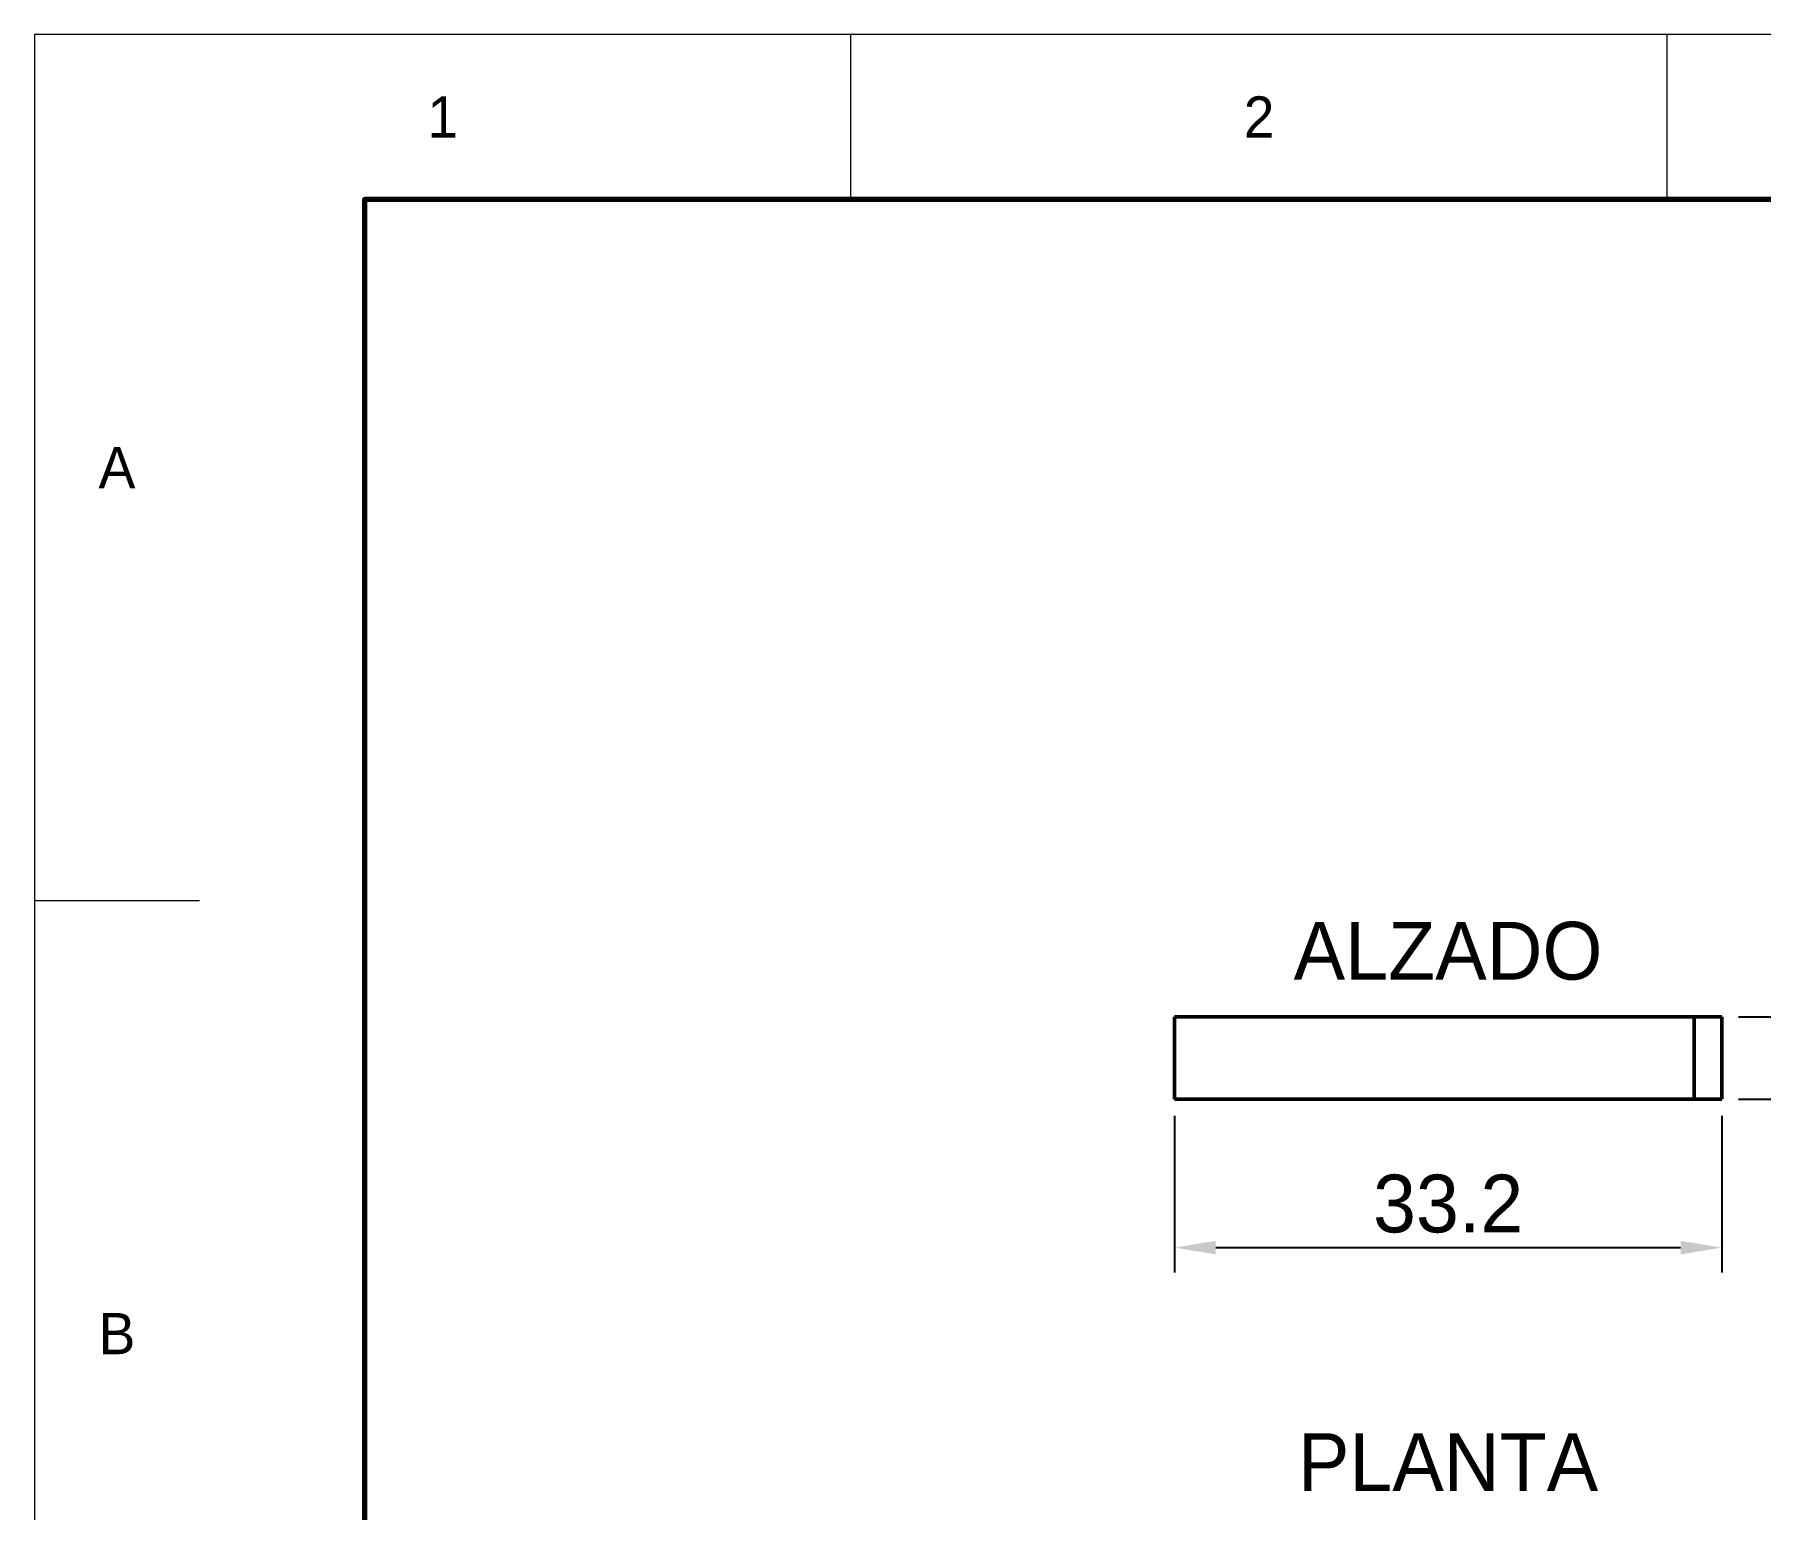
# Model space of a CAD drawing. Header units: millimetres. Extents: x 0 to 297, y 0 to 210.
# Drawn here: x 0 to 104.7, y 120.6 to 210 of the extents above; entities that cross this region are included whole.
import ezdxf
from ezdxf.enums import TextEntityAlignment as Align

# ---------------------------------------------------------------- set-up
doc = ezdxf.new("R2010")
doc.units = ezdxf.units.MM
doc.linetypes.add('DASHED', pattern=[1.524, 1.27, -0.254])
for name, color, linetype, lineweight in [('COTAS', 7, 'CONTINUOUS', 25), ('FINA', 7, 'CONTINUOUS', 18), ('NORMA', 7, 'CONTINUOUS', 70), ('OCULTA', 8, 'DASHED', 25), ('TEXTO', 7, 'CONTINUOUS', 25), ('VISIBLE', 7, 'CONTINUOUS', 50)]:
    doc.layers.add(name, color=color, linetype=linetype, lineweight=lineweight)
doc.dimstyles.new('F3D_1000', dxfattribs={"dimtxt": 3.5, "dimasz": 2.5, "dimexe": 1.5, "dimexo": 1, "dimgap": 0.9, "dimtad": 1, "dimdec": 1, "dimdsep": 46, "dimcen": 2.5, "dimazin": 3, "dimtfac": 1, "dimtmove": 0, "dimatfit": 3})

msp = doc.modelspace()

# ---------------------------------------------------------------- linework, layer by layer
at = {"layer": 'FINA'}
for p, q in [((49.5, 200), (49.5, 210)), ((99, 200), (99, 210)), ((0, 157.5), (10, 157.5))]:
    msp.add_line(p, q, dxfattribs=at)
msp.add_lwpolyline([(0, 0), (297, 0), (297, 210), (0, 210)], close=True, dxfattribs=at)
at = {"layer": 'NORMA'}
msp.add_lwpolyline([(20, 10), (287, 10), (287, 200), (20, 200)], close=True, dxfattribs=at)
at = {"layer": 'OCULTA'}
for p, q in [((69.12, 150.46), (69.32, 150.46)), ((69.12, 150.46), (100.64, 150.46)), ((69.32, 150.46), (69.5, 150.46)), ((69.5, 150.46), (69.66, 150.46)), ((69.66, 150.46), (69.8, 150.46)), ((69.8, 150.46), (69.93, 150.46)), ((69.93, 150.46), (70.04, 150.46)), ((70.04, 150.46), (70.13, 150.46)), ((70.13, 150.46), (70.2, 150.46)), ((70.2, 150.46), (70.25, 150.46)), ((70.25, 150.46), (70.29, 150.46)), ((70.29, 150.46), (70.31, 150.46)), ((70.31, 150.46), (70.31, 150.46)), ((74.65, 150.46), (74.64, 150.46)), ((74.65, 150.46), (74.64, 150.46)), ((74.66, 150.46), (74.65, 150.46)), ((74.66, 150.46), (74.65, 150.46)), ((74.69, 150.46), (74.66, 150.46)), ((74.69, 150.46), (74.66, 150.46)), ((74.69, 150.46), (74.72, 150.46)), ((74.72, 150.46), (74.69, 150.46)), ((74.76, 150.46), (74.72, 150.46)), ((74.76, 150.46), (74.72, 150.46)), ((74.81, 150.46), (74.76, 150.46)), ((74.81, 150.46), (74.76, 150.46)), ((74.81, 150.46), (74.87, 150.46)), ((74.81, 150.46), (74.87, 150.46)), ((74.87, 150.46), (74.94, 150.46)), ((74.94, 150.46), (74.87, 150.46)), ((74.94, 150.46), (75.01, 150.46)), ((75.01, 150.46), (74.94, 150.46)), ((75.1, 150.46), (75.01, 150.46)), ((75.01, 150.46), (75.1, 150.46)), ((75.19, 150.46), (75.1, 150.46)), ((75.19, 150.46), (75.1, 150.46)), ((75.19, 150.46), (75.29, 150.46)), ((75.19, 150.46), (75.29, 150.46)), ((75.29, 150.46), (75.39, 150.46)), ((75.29, 150.46), (75.39, 150.46)), ((75.39, 150.46), (75.5, 150.46)), ((75.5, 150.46), (75.39, 150.46)), ((75.5, 150.46), (75.62, 150.46)), ((75.5, 150.46), (75.62, 150.46)), ((75.74, 150.46), (75.62, 150.46)), ((75.62, 150.46), (75.74, 150.46)), ((75.74, 150.46), (75.87, 150.46)), ((75.74, 150.46), (75.87, 150.46)), ((75.87, 150.46), (76, 150.46)), ((76, 150.46), (75.87, 150.46)), ((76, 150.46), (76.14, 150.46)), ((76, 150.46), (76.14, 150.46)), ((76.14, 150.46), (76.27, 150.46)), ((76.14, 150.46), (76.27, 150.46)), ((76.27, 150.46), (76.41, 150.46)), ((76.27, 150.46), (76.41, 150.46)), ((76.56, 150.46), (76.41, 150.46)), ((76.41, 150.46), (76.56, 150.46)), ((76.56, 150.46), (76.7, 150.46)), ((76.56, 150.46), (76.7, 150.46)), ((76.7, 150.46), (76.84, 150.46)), ((76.7, 150.46), (76.84, 150.46)), ((76.84, 150.46), (76.99, 150.46)), ((76.84, 150.46), (76.99, 150.46)), ((76.99, 150.46), (77.13, 150.46)), ((76.99, 150.46), (77.13, 150.46)), ((77.13, 150.46), (77.27, 150.46)), ((77.13, 150.46), (77.27, 150.46)), ((77.27, 150.46), (77.41, 150.46)), ((77.27, 150.46), (77.41, 150.46)), ((77.41, 150.46), (77.55, 150.46)), ((77.41, 150.46), (77.55, 150.46)), ((77.55, 150.46), (77.69, 150.46)), ((77.55, 150.46), (77.69, 150.46)), ((77.69, 150.46), (77.82, 150.46)), ((77.69, 150.46), (77.82, 150.46)), ((77.82, 150.46), (77.94, 150.46)), ((77.82, 150.46), (77.94, 150.46)), ((77.94, 150.46), (78.07, 150.46)), ((77.94, 150.46), (78.07, 150.46)), ((78.07, 150.46), (78.18, 150.46)), ((78.07, 150.46), (78.18, 150.46)), ((78.18, 150.46), (78.29, 150.46)), ((78.18, 150.46), (78.29, 150.46)), ((78.29, 150.46), (78.4, 150.46)), ((78.29, 150.46), (78.4, 150.46)), ((78.4, 150.46), (78.5, 150.46)), ((78.4, 150.46), (78.5, 150.46)), ((78.5, 150.46), (78.59, 150.46)), ((78.5, 150.46), (78.59, 150.46)), ((78.59, 150.46), (78.67, 150.46)), ((78.59, 150.46), (78.67, 150.46)), ((78.67, 150.46), (78.75, 150.46)), ((78.67, 150.46), (78.75, 150.46)), ((78.75, 150.46), (78.82, 150.46)), ((78.75, 150.46), (78.82, 150.46)), ((78.82, 150.46), (78.88, 150.46)), ((78.82, 150.46), (78.88, 150.46)), ((78.88, 150.46), (78.93, 150.46)), ((78.88, 150.46), (78.93, 150.46)), ((78.93, 150.46), (78.97, 150.46)), ((78.93, 150.46), (78.97, 150.46)), ((78.97, 150.46), (79, 150.46)), ((78.97, 150.46), (79, 150.46)), ((79, 150.46), (79.02, 150.46)), ((79, 150.46), (79.02, 150.46)), ((79.02, 150.46), (79.04, 150.46)), ((79.02, 150.46), (79.04, 150.46)), ((79.04, 150.46), (79.04, 150.46)), ((79.04, 150.46), (79.04, 150.46)), ((92.55, 150.46), (92.54, 150.46)), ((92.55, 150.46), (92.54, 150.46)), ((92.56, 150.46), (92.55, 150.46)), ((92.56, 150.46), (92.55, 150.46)), ((92.56, 150.46), (92.59, 150.46)), ((92.59, 150.46), (92.56, 150.46)), ((92.62, 150.46), (92.59, 150.46)), ((92.62, 150.46), (92.59, 150.46)), ((92.66, 150.46), (92.62, 150.46)), ((92.66, 150.46), (92.62, 150.46)), ((92.71, 150.46), (92.66, 150.46)), ((92.71, 150.46), (92.66, 150.46)), ((92.71, 150.46), (92.77, 150.46)), ((92.71, 150.46), (92.77, 150.46)), ((92.84, 150.46), (92.77, 150.46)), ((92.84, 150.46), (92.77, 150.46)), ((92.92, 150.46), (92.84, 150.46)), ((92.92, 150.46), (92.84, 150.46)), ((92.92, 150.46), (93, 150.46)), ((92.92, 150.46), (93, 150.46)), ((93, 150.46), (93.09, 150.46)), ((93.09, 150.46), (93, 150.46)), ((93.19, 150.46), (93.09, 150.46)), ((93.19, 150.46), (93.09, 150.46)), ((93.19, 150.46), (93.29, 150.46)), ((93.19, 150.46), (93.29, 150.46)), ((93.29, 150.46), (93.41, 150.46)), ((93.29, 150.46), (93.41, 150.46)), ((93.41, 150.46), (93.52, 150.46)), ((93.41, 150.46), (93.52, 150.46)), ((93.52, 150.46), (93.64, 150.46)), ((93.52, 150.46), (93.64, 150.46)), ((93.64, 150.46), (93.77, 150.46)), ((93.64, 150.46), (93.77, 150.46)), ((93.77, 150.46), (93.9, 150.46)), ((93.77, 150.46), (93.9, 150.46)), ((93.9, 150.46), (94.04, 150.46)), ((93.9, 150.46), (94.04, 150.46)), ((94.04, 150.46), (94.18, 150.46)), ((94.18, 150.46), (94.04, 150.46)), ((94.18, 150.46), (94.32, 150.46)), ((94.18, 150.46), (94.32, 150.46)), ((94.32, 150.46), (94.46, 150.46)), ((94.32, 150.46), (94.46, 150.46)), ((94.46, 150.46), (94.6, 150.46)), ((94.46, 150.46), (94.6, 150.46)), ((94.6, 150.46), (94.74, 150.46)), ((94.6, 150.46), (94.74, 150.46)), ((94.74, 150.46), (94.89, 150.46)), ((94.74, 150.46), (94.89, 150.46)), ((94.89, 150.46), (95.03, 150.46)), ((94.89, 150.46), (95.03, 150.46)), ((95.03, 150.46), (95.17, 150.46)), ((95.03, 150.46), (95.17, 150.46)), ((95.17, 150.46), (95.31, 150.46)), ((95.17, 150.46), (95.31, 150.46)), ((95.31, 150.46), (95.45, 150.46)), ((95.31, 150.46), (95.45, 150.46)), ((95.45, 150.46), (95.59, 150.46)), ((95.45, 150.46), (95.59, 150.46)), ((95.59, 150.46), (95.72, 150.46)), ((95.59, 150.46), (95.72, 150.46)), ((95.72, 150.46), (95.84, 150.46)), ((95.72, 150.46), (95.84, 150.46)), ((95.84, 150.46), (95.97, 150.46)), ((95.84, 150.46), (95.97, 150.46)), ((95.97, 150.46), (96.08, 150.46)), ((95.97, 150.46), (96.08, 150.46)), ((96.08, 150.46), (96.2, 150.46)), ((96.08, 150.46), (96.2, 150.46)), ((96.2, 150.46), (96.3, 150.46)), ((96.2, 150.46), (96.3, 150.46)), ((96.3, 150.46), (96.4, 150.46)), ((96.3, 150.46), (96.4, 150.46)), ((96.4, 150.46), (96.49, 150.46)), ((96.4, 150.46), (96.49, 150.46)), ((96.49, 150.46), (96.57, 150.46)), ((96.49, 150.46), (96.57, 150.46)), ((96.57, 150.46), (96.65, 150.46)), ((96.57, 150.46), (96.65, 150.46)), ((96.65, 150.46), (96.72, 150.46)), ((96.65, 150.46), (96.72, 150.46)), ((96.72, 150.46), (96.78, 150.46)), ((96.72, 150.46), (96.78, 150.46)), ((96.78, 150.46), (96.83, 150.46)), ((96.78, 150.46), (96.83, 150.46)), ((96.83, 150.46), (96.87, 150.46)), ((96.83, 150.46), (96.87, 150.46)), ((96.87, 150.46), (96.9, 150.46)), ((96.87, 150.46), (96.9, 150.46)), ((96.9, 150.46), (96.93, 150.46)), ((96.9, 150.46), (96.93, 150.46)), ((96.93, 150.46), (96.94, 150.46)), ((96.93, 150.46), (96.94, 150.46)), ((96.94, 150.46), (96.94, 150.46)), ((96.94, 150.46), (96.94, 150.46)), ((100.64, 145.46), (100.64, 150.46)), ((100.92, 150.46), (100.64, 150.46)), ((101.17, 150.46), (100.92, 150.46)), ((101.39, 150.46), (101.17, 150.46)), ((101.6, 150.46), (101.39, 150.46)), ((101.77, 150.46), (101.6, 150.46)), ((101.93, 150.46), (101.77, 150.46)), ((102.05, 150.46), (101.93, 150.46)), ((102.15, 150.46), (102.05, 150.46)), ((102.23, 150.46), (102.15, 150.46)), ((102.28, 150.46), (102.23, 150.46)), ((102.31, 150.46), (102.28, 150.46)), ((102.31, 150.46), (102.31, 150.46)), ((69.12, 145.46), (69.32, 145.46)), ((69.12, 145.46), (100.64, 145.46)), ((69.32, 145.46), (69.5, 145.46)), ((69.5, 145.46), (69.66, 145.46)), ((69.66, 145.46), (69.8, 145.46)), ((69.8, 145.46), (69.93, 145.46)), ((69.93, 145.46), (70.04, 145.46)), ((70.04, 145.46), (70.13, 145.46)), ((70.13, 145.46), (70.2, 145.46)), ((70.2, 145.46), (70.25, 145.46)), ((70.25, 145.46), (70.29, 145.46)), ((70.29, 145.46), (70.31, 145.46)), ((70.31, 145.46), (70.31, 145.46)), ((74.65, 145.46), (74.64, 145.46)), ((74.65, 145.46), (74.64, 145.46)), ((74.66, 145.46), (74.65, 145.46)), ((74.66, 145.46), (74.65, 145.46)), ((74.69, 145.46), (74.66, 145.46)), ((74.69, 145.46), (74.66, 145.46)), ((74.69, 145.46), (74.72, 145.46)), ((74.72, 145.46), (74.69, 145.46)), ((74.76, 145.46), (74.72, 145.46)), ((74.76, 145.46), (74.72, 145.46)), ((74.81, 145.46), (74.76, 145.46)), ((74.81, 145.46), (74.76, 145.46)), ((74.81, 145.46), (74.87, 145.46)), ((74.81, 145.46), (74.87, 145.46)), ((74.87, 145.46), (74.94, 145.46)), ((74.94, 145.46), (74.87, 145.46)), ((74.94, 145.46), (75.01, 145.46)), ((75.01, 145.46), (74.94, 145.46)), ((75.1, 145.46), (75.01, 145.46)), ((75.01, 145.46), (75.1, 145.46)), ((75.19, 145.46), (75.1, 145.46)), ((75.19, 145.46), (75.1, 145.46)), ((75.19, 145.46), (75.29, 145.46)), ((75.19, 145.46), (75.29, 145.46)), ((75.29, 145.46), (75.39, 145.46)), ((75.29, 145.46), (75.39, 145.46)), ((75.39, 145.46), (75.5, 145.46)), ((75.5, 145.46), (75.39, 145.46)), ((75.5, 145.46), (75.62, 145.46)), ((75.5, 145.46), (75.62, 145.46)), ((75.74, 145.46), (75.62, 145.46)), ((75.62, 145.46), (75.74, 145.46)), ((75.74, 145.46), (75.87, 145.46)), ((75.74, 145.46), (75.87, 145.46)), ((75.87, 145.46), (76, 145.46)), ((76, 145.46), (75.87, 145.46)), ((76, 145.46), (76.14, 145.46)), ((76, 145.46), (76.14, 145.46)), ((76.14, 145.46), (76.27, 145.46)), ((76.14, 145.46), (76.27, 145.46)), ((76.27, 145.46), (76.41, 145.46)), ((76.27, 145.46), (76.41, 145.46)), ((76.56, 145.46), (76.41, 145.46)), ((76.41, 145.46), (76.56, 145.46)), ((76.56, 145.46), (76.7, 145.46)), ((76.56, 145.46), (76.7, 145.46)), ((76.7, 145.46), (76.84, 145.46)), ((76.7, 145.46), (76.84, 145.46)), ((76.84, 145.46), (76.99, 145.46)), ((76.84, 145.46), (76.99, 145.46)), ((76.99, 145.46), (77.13, 145.46)), ((76.99, 145.46), (77.13, 145.46)), ((77.13, 145.46), (77.27, 145.46)), ((77.13, 145.46), (77.27, 145.46)), ((77.27, 145.46), (77.41, 145.46)), ((77.27, 145.46), (77.41, 145.46)), ((77.41, 145.46), (77.55, 145.46)), ((77.41, 145.46), (77.55, 145.46)), ((77.55, 145.46), (77.69, 145.46)), ((77.55, 145.46), (77.69, 145.46)), ((77.69, 145.46), (77.82, 145.46)), ((77.69, 145.46), (77.82, 145.46)), ((77.82, 145.46), (77.94, 145.46)), ((77.82, 145.46), (77.94, 145.46)), ((77.94, 145.46), (78.07, 145.46)), ((77.94, 145.46), (78.07, 145.46)), ((78.07, 145.46), (78.18, 145.46)), ((78.07, 145.46), (78.18, 145.46)), ((78.18, 145.46), (78.29, 145.46)), ((78.18, 145.46), (78.29, 145.46)), ((78.29, 145.46), (78.4, 145.46)), ((78.29, 145.46), (78.4, 145.46)), ((78.4, 145.46), (78.5, 145.46)), ((78.4, 145.46), (78.5, 145.46)), ((78.5, 145.46), (78.59, 145.46)), ((78.5, 145.46), (78.59, 145.46)), ((78.59, 145.46), (78.67, 145.46)), ((78.59, 145.46), (78.67, 145.46)), ((78.67, 145.46), (78.75, 145.46)), ((78.67, 145.46), (78.75, 145.46)), ((78.75, 145.46), (78.82, 145.46)), ((78.75, 145.46), (78.82, 145.46)), ((78.82, 145.46), (78.88, 145.46)), ((78.82, 145.46), (78.88, 145.46)), ((78.88, 145.46), (78.93, 145.46)), ((78.88, 145.46), (78.93, 145.46)), ((78.93, 145.46), (78.97, 145.46)), ((78.93, 145.46), (78.97, 145.46)), ((78.97, 145.46), (79, 145.46)), ((78.97, 145.46), (79, 145.46)), ((79, 145.46), (79.02, 145.46)), ((79, 145.46), (79.02, 145.46)), ((79.02, 145.46), (79.04, 145.46)), ((79.02, 145.46), (79.04, 145.46)), ((79.04, 145.46), (79.04, 145.46)), ((79.04, 145.46), (79.04, 145.46)), ((92.55, 145.46), (92.54, 145.46)), ((92.55, 145.46), (92.54, 145.46)), ((92.56, 145.46), (92.55, 145.46)), ((92.56, 145.46), (92.55, 145.46)), ((92.56, 145.46), (92.59, 145.46)), ((92.59, 145.46), (92.56, 145.46)), ((92.62, 145.46), (92.59, 145.46)), ((92.62, 145.46), (92.59, 145.46)), ((92.66, 145.46), (92.62, 145.46)), ((92.66, 145.46), (92.62, 145.46)), ((92.71, 145.46), (92.66, 145.46)), ((92.71, 145.46), (92.66, 145.46)), ((92.71, 145.46), (92.77, 145.46)), ((92.71, 145.46), (92.77, 145.46)), ((92.84, 145.46), (92.77, 145.46)), ((92.84, 145.46), (92.77, 145.46)), ((92.92, 145.46), (92.84, 145.46)), ((92.92, 145.46), (92.84, 145.46)), ((92.92, 145.46), (93, 145.46)), ((92.92, 145.46), (93, 145.46)), ((93, 145.46), (93.09, 145.46)), ((93.09, 145.46), (93, 145.46)), ((93.19, 145.46), (93.09, 145.46)), ((93.19, 145.46), (93.09, 145.46)), ((93.19, 145.46), (93.29, 145.46)), ((93.19, 145.46), (93.29, 145.46)), ((93.29, 145.46), (93.41, 145.46)), ((93.29, 145.46), (93.41, 145.46)), ((93.41, 145.46), (93.52, 145.46)), ((93.41, 145.46), (93.52, 145.46)), ((93.52, 145.46), (93.64, 145.46)), ((93.52, 145.46), (93.64, 145.46)), ((93.64, 145.46), (93.77, 145.46)), ((93.64, 145.46), (93.77, 145.46)), ((93.77, 145.46), (93.9, 145.46)), ((93.77, 145.46), (93.9, 145.46)), ((93.9, 145.46), (94.04, 145.46)), ((93.9, 145.46), (94.04, 145.46)), ((94.04, 145.46), (94.18, 145.46)), ((94.18, 145.46), (94.04, 145.46)), ((94.18, 145.46), (94.32, 145.46)), ((94.18, 145.46), (94.32, 145.46)), ((94.32, 145.46), (94.46, 145.46)), ((94.32, 145.46), (94.46, 145.46)), ((94.46, 145.46), (94.6, 145.46)), ((94.46, 145.46), (94.6, 145.46)), ((94.6, 145.46), (94.74, 145.46)), ((94.6, 145.46), (94.74, 145.46)), ((94.74, 145.46), (94.89, 145.46)), ((94.74, 145.46), (94.89, 145.46)), ((94.89, 145.46), (95.03, 145.46)), ((94.89, 145.46), (95.03, 145.46)), ((95.03, 145.46), (95.17, 145.46)), ((95.03, 145.46), (95.17, 145.46)), ((95.17, 145.46), (95.31, 145.46)), ((95.17, 145.46), (95.31, 145.46)), ((95.31, 145.46), (95.45, 145.46)), ((95.31, 145.46), (95.45, 145.46)), ((95.45, 145.46), (95.59, 145.46)), ((95.45, 145.46), (95.59, 145.46)), ((95.59, 145.46), (95.72, 145.46)), ((95.59, 145.46), (95.72, 145.46)), ((95.72, 145.46), (95.84, 145.46)), ((95.72, 145.46), (95.84, 145.46)), ((95.84, 145.46), (95.97, 145.46)), ((95.84, 145.46), (95.97, 145.46)), ((95.97, 145.46), (96.08, 145.46)), ((95.97, 145.46), (96.08, 145.46)), ((96.08, 145.46), (96.2, 145.46)), ((96.08, 145.46), (96.2, 145.46)), ((96.2, 145.46), (96.3, 145.46)), ((96.2, 145.46), (96.3, 145.46)), ((96.3, 145.46), (96.4, 145.46)), ((96.3, 145.46), (96.4, 145.46)), ((96.4, 145.46), (96.49, 145.46)), ((96.4, 145.46), (96.49, 145.46)), ((96.49, 145.46), (96.57, 145.46)), ((96.49, 145.46), (96.57, 145.46)), ((96.57, 145.46), (96.65, 145.46)), ((96.57, 145.46), (96.65, 145.46)), ((96.65, 145.46), (96.72, 145.46)), ((96.65, 145.46), (96.72, 145.46)), ((96.72, 145.46), (96.78, 145.46)), ((96.72, 145.46), (96.78, 145.46)), ((96.78, 145.46), (96.83, 145.46)), ((96.78, 145.46), (96.83, 145.46)), ((96.83, 145.46), (96.87, 145.46)), ((96.83, 145.46), (96.87, 145.46)), ((96.87, 145.46), (96.9, 145.46)), ((96.87, 145.46), (96.9, 145.46)), ((96.9, 145.46), (96.93, 145.46)), ((96.9, 145.46), (96.93, 145.46)), ((96.93, 145.46), (96.94, 145.46)), ((96.93, 145.46), (96.94, 145.46)), ((96.94, 145.46), (96.94, 145.46)), ((96.94, 145.46), (96.94, 145.46)), ((100.92, 145.46), (100.64, 145.46)), ((101.17, 145.46), (100.92, 145.46)), ((101.39, 145.46), (101.17, 145.46)), ((101.6, 145.46), (101.39, 145.46)), ((101.77, 145.46), (101.6, 145.46)), ((101.93, 145.46), (101.77, 145.46)), ((102.05, 145.46), (101.93, 145.46)), ((102.15, 145.46), (102.05, 145.46)), ((102.23, 145.46), (102.15, 145.46)), ((102.28, 145.46), (102.23, 145.46)), ((102.31, 145.46), (102.28, 145.46)), ((102.31, 145.46), (102.31, 145.46))]:
    msp.add_line(p, q, dxfattribs=at)
at = {"layer": 'VISIBLE'}
for p, q in [((69.12, 145.46), (69.12, 150.46)), ((69.12, 145.46), (69.12, 150.46)), ((69.32, 150.46), (69.12, 150.46)), ((69.12, 150.46), (100.64, 150.46)), ((69.12, 145.46), (69.12, 150.46)), ((69.12, 150.46), (69.12, 150.46)), ((69.12, 150.46), (69.12, 150.46)), ((69.12, 150.46), (102.31, 150.46)), ((69.5, 150.46), (69.32, 150.46)), ((69.66, 150.46), (69.5, 150.46)), ((69.8, 150.46), (69.66, 150.46)), ((69.93, 150.46), (69.8, 150.46)), ((70.04, 150.46), (69.93, 150.46)), ((70.13, 150.46), (70.04, 150.46)), ((70.2, 150.46), (70.13, 150.46)), ((70.25, 150.46), (70.2, 150.46)), ((70.29, 150.46), (70.25, 150.46)), ((70.31, 150.46), (70.29, 150.46)), ((74.64, 150.46), (74.65, 150.46)), ((74.64, 150.46), (74.65, 150.46)), ((74.65, 150.46), (74.66, 150.46)), ((74.65, 150.46), (74.66, 150.46)), ((74.66, 150.46), (74.69, 150.46)), ((74.66, 150.46), (74.69, 150.46)), ((74.69, 150.46), (74.72, 150.46)), ((74.69, 150.46), (74.72, 150.46)), ((74.72, 150.46), (74.76, 150.46)), ((74.72, 150.46), (74.76, 150.46)), ((74.76, 150.46), (74.81, 150.46)), ((74.76, 150.46), (74.81, 150.46)), ((74.81, 150.46), (74.87, 150.46)), ((74.81, 150.46), (74.87, 150.46)), ((74.87, 150.46), (74.94, 150.46)), ((74.87, 150.46), (74.94, 150.46)), ((74.94, 150.46), (75.01, 150.46)), ((74.94, 150.46), (75.01, 150.46)), ((75.01, 150.46), (75.1, 150.46)), ((75.01, 150.46), (75.1, 150.46)), ((75.1, 150.46), (75.19, 150.46)), ((75.1, 150.46), (75.19, 150.46)), ((75.19, 150.46), (75.29, 150.46)), ((75.19, 150.46), (75.29, 150.46)), ((75.29, 150.46), (75.39, 150.46)), ((75.29, 150.46), (75.39, 150.46)), ((75.39, 150.46), (75.5, 150.46)), ((75.39, 150.46), (75.5, 150.46)), ((75.5, 150.46), (75.62, 150.46)), ((75.5, 150.46), (75.62, 150.46)), ((75.62, 150.46), (75.74, 150.46)), ((75.62, 150.46), (75.74, 150.46)), ((75.74, 150.46), (75.87, 150.46)), ((75.74, 150.46), (75.87, 150.46)), ((75.87, 150.46), (76, 150.46)), ((75.87, 150.46), (76, 150.46)), ((76, 150.46), (76.14, 150.46)), ((76, 150.46), (76.14, 150.46)), ((76.14, 150.46), (76.27, 150.46)), ((76.14, 150.46), (76.27, 150.46)), ((76.27, 150.46), (76.41, 150.46)), ((76.27, 150.46), (76.41, 150.46)), ((76.41, 150.46), (76.56, 150.46)), ((76.41, 150.46), (76.56, 150.46)), ((76.56, 150.46), (76.7, 150.46)), ((76.56, 150.46), (76.7, 150.46)), ((76.7, 150.46), (76.84, 150.46)), ((76.7, 150.46), (76.84, 150.46)), ((76.84, 150.46), (76.99, 150.46)), ((76.84, 150.46), (76.99, 150.46)), ((76.99, 150.46), (77.13, 150.46)), ((76.99, 150.46), (77.13, 150.46)), ((77.13, 150.46), (77.27, 150.46)), ((77.13, 150.46), (77.27, 150.46)), ((77.27, 150.46), (77.41, 150.46)), ((77.27, 150.46), (77.41, 150.46)), ((77.41, 150.46), (77.55, 150.46)), ((77.41, 150.46), (77.55, 150.46)), ((77.55, 150.46), (77.69, 150.46)), ((77.55, 150.46), (77.69, 150.46)), ((77.82, 150.46), (77.69, 150.46)), ((77.69, 150.46), (77.82, 150.46)), ((77.82, 150.46), (77.94, 150.46)), ((77.82, 150.46), (77.94, 150.46)), ((78.07, 150.46), (77.94, 150.46)), ((78.07, 150.46), (77.94, 150.46)), ((78.07, 150.46), (78.18, 150.46)), ((78.07, 150.46), (78.18, 150.46)), ((78.29, 150.46), (78.18, 150.46)), ((78.18, 150.46), (78.29, 150.46)), ((78.29, 150.46), (78.4, 150.46)), ((78.4, 150.46), (78.29, 150.46)), ((78.4, 150.46), (78.5, 150.46)), ((78.4, 150.46), (78.5, 150.46)), ((78.59, 150.46), (78.5, 150.46)), ((78.5, 150.46), (78.59, 150.46)), ((78.67, 150.46), (78.59, 150.46)), ((78.67, 150.46), (78.59, 150.46)), ((78.75, 150.46), (78.67, 150.46)), ((78.67, 150.46), (78.75, 150.46)), ((78.82, 150.46), (78.75, 150.46)), ((78.75, 150.46), (78.82, 150.46)), ((78.82, 150.46), (78.88, 150.46)), ((78.88, 150.46), (78.82, 150.46)), ((78.93, 150.46), (78.88, 150.46)), ((78.93, 150.46), (78.88, 150.46)), ((78.97, 150.46), (78.93, 150.46)), ((78.97, 150.46), (78.93, 150.46)), ((79, 150.46), (78.97, 150.46)), ((78.97, 150.46), (79, 150.46)), ((79.02, 150.46), (79, 150.46)), ((79.02, 150.46), (79, 150.46)), ((79.04, 150.46), (79.02, 150.46)), ((79.04, 150.46), (79.02, 150.46)), ((79.04, 150.46), (79.04, 150.46)), ((79.04, 150.46), (79.04, 150.46)), ((92.54, 150.46), (92.55, 150.46)), ((92.54, 150.46), (92.55, 150.46)), ((92.55, 150.46), (92.56, 150.46)), ((92.55, 150.46), (92.56, 150.46)), ((92.56, 150.46), (92.59, 150.46)), ((92.56, 150.46), (92.59, 150.46)), ((92.59, 150.46), (92.62, 150.46)), ((92.59, 150.46), (92.62, 150.46)), ((92.62, 150.46), (92.66, 150.46)), ((92.62, 150.46), (92.66, 150.46)), ((92.66, 150.46), (92.71, 150.46)), ((92.66, 150.46), (92.71, 150.46)), ((92.71, 150.46), (92.77, 150.46)), ((92.71, 150.46), (92.77, 150.46)), ((92.77, 150.46), (92.84, 150.46)), ((92.77, 150.46), (92.84, 150.46)), ((92.84, 150.46), (92.92, 150.46)), ((92.84, 150.46), (92.92, 150.46)), ((92.92, 150.46), (93, 150.46)), ((92.92, 150.46), (93, 150.46)), ((93, 150.46), (93.09, 150.46)), ((93, 150.46), (93.09, 150.46)), ((93.09, 150.46), (93.19, 150.46)), ((93.09, 150.46), (93.19, 150.46)), ((93.19, 150.46), (93.29, 150.46)), ((93.19, 150.46), (93.29, 150.46)), ((93.29, 150.46), (93.41, 150.46)), ((93.29, 150.46), (93.41, 150.46)), ((93.41, 150.46), (93.52, 150.46)), ((93.41, 150.46), (93.52, 150.46)), ((93.52, 150.46), (93.64, 150.46)), ((93.52, 150.46), (93.64, 150.46)), ((93.64, 150.46), (93.77, 150.46)), ((93.64, 150.46), (93.77, 150.46)), ((93.77, 150.46), (93.9, 150.46)), ((93.77, 150.46), (93.9, 150.46)), ((93.9, 150.46), (94.04, 150.46)), ((93.9, 150.46), (94.04, 150.46)), ((94.04, 150.46), (94.18, 150.46)), ((94.04, 150.46), (94.18, 150.46)), ((94.18, 150.46), (94.32, 150.46)), ((94.18, 150.46), (94.32, 150.46)), ((94.32, 150.46), (94.46, 150.46)), ((94.32, 150.46), (94.46, 150.46)), ((94.46, 150.46), (94.6, 150.46)), ((94.46, 150.46), (94.6, 150.46)), ((94.6, 150.46), (94.74, 150.46)), ((94.6, 150.46), (94.74, 150.46)), ((94.74, 150.46), (94.89, 150.46)), ((94.74, 150.46), (94.89, 150.46)), ((94.89, 150.46), (95.03, 150.46)), ((94.89, 150.46), (95.03, 150.46)), ((95.03, 150.46), (95.17, 150.46)), ((95.03, 150.46), (95.17, 150.46)), ((95.17, 150.46), (95.31, 150.46)), ((95.17, 150.46), (95.31, 150.46)), ((95.45, 150.46), (95.31, 150.46)), ((95.31, 150.46), (95.45, 150.46)), ((95.45, 150.46), (95.59, 150.46)), ((95.45, 150.46), (95.59, 150.46)), ((95.59, 150.46), (95.72, 150.46)), ((95.59, 150.46), (95.72, 150.46)), ((95.72, 150.46), (95.84, 150.46)), ((95.72, 150.46), (95.84, 150.46)), ((95.84, 150.46), (95.97, 150.46)), ((95.84, 150.46), (95.97, 150.46)), ((96.08, 150.46), (95.97, 150.46)), ((96.08, 150.46), (95.97, 150.46)), ((96.08, 150.46), (96.2, 150.46)), ((96.08, 150.46), (96.2, 150.46)), ((96.2, 150.46), (96.3, 150.46)), ((96.2, 150.46), (96.3, 150.46)), ((96.3, 150.46), (96.4, 150.46)), ((96.3, 150.46), (96.4, 150.46)), ((96.4, 150.46), (96.49, 150.46)), ((96.4, 150.46), (96.49, 150.46)), ((96.49, 150.46), (96.57, 150.46)), ((96.57, 150.46), (96.49, 150.46)), ((96.65, 150.46), (96.57, 150.46)), ((96.65, 150.46), (96.57, 150.46)), ((96.72, 150.46), (96.65, 150.46)), ((96.72, 150.46), (96.65, 150.46)), ((96.78, 150.46), (96.72, 150.46)), ((96.78, 150.46), (96.72, 150.46)), ((96.83, 150.46), (96.78, 150.46)), ((96.83, 150.46), (96.78, 150.46)), ((96.87, 150.46), (96.83, 150.46)), ((96.87, 150.46), (96.83, 150.46)), ((96.9, 150.46), (96.87, 150.46)), ((96.9, 150.46), (96.87, 150.46)), ((96.93, 150.46), (96.9, 150.46)), ((96.93, 150.46), (96.9, 150.46)), ((96.94, 150.46), (96.93, 150.46)), ((96.94, 150.46), (96.93, 150.46)), ((96.94, 150.46), (96.94, 150.46)), ((96.94, 150.46), (96.94, 150.46)), ((100.64, 145.46), (100.64, 150.46)), ((100.64, 150.46), (100.92, 150.46)), ((100.92, 150.46), (101.17, 150.46)), ((101.17, 150.46), (101.39, 150.46)), ((101.39, 150.46), (101.6, 150.46)), ((101.6, 150.46), (101.77, 150.46)), ((101.77, 150.46), (101.93, 150.46)), ((101.93, 150.46), (102.05, 150.46)), ((102.05, 150.46), (102.15, 150.46)), ((102.15, 150.46), (102.23, 150.46)), ((102.23, 150.46), (102.28, 150.46)), ((102.28, 150.46), (102.31, 150.46)), ((102.31, 150.46), (102.31, 150.46)), ((102.31, 150.46), (102.31, 150.46)), ((102.31, 150.46), (102.31, 145.46)), ((69.32, 145.46), (69.12, 145.46)), ((69.12, 145.46), (100.64, 145.46)), ((69.12, 145.46), (69.12, 145.46)), ((102.31, 145.46), (69.12, 145.46)), ((69.12, 145.46), (69.12, 145.46)), ((69.5, 145.46), (69.32, 145.46)), ((69.66, 145.46), (69.5, 145.46)), ((69.8, 145.46), (69.66, 145.46)), ((69.93, 145.46), (69.8, 145.46)), ((70.04, 145.46), (69.93, 145.46)), ((70.13, 145.46), (70.04, 145.46)), ((70.2, 145.46), (70.13, 145.46)), ((70.25, 145.46), (70.2, 145.46)), ((70.29, 145.46), (70.25, 145.46)), ((70.31, 145.46), (70.29, 145.46)), ((74.64, 145.46), (74.65, 145.46)), ((74.64, 145.46), (74.65, 145.46)), ((74.65, 145.46), (74.66, 145.46)), ((74.65, 145.46), (74.66, 145.46)), ((74.66, 145.46), (74.69, 145.46)), ((74.66, 145.46), (74.69, 145.46)), ((74.69, 145.46), (74.72, 145.46)), ((74.69, 145.46), (74.72, 145.46)), ((74.72, 145.46), (74.76, 145.46)), ((74.72, 145.46), (74.76, 145.46)), ((74.76, 145.46), (74.81, 145.46)), ((74.76, 145.46), (74.81, 145.46)), ((74.81, 145.46), (74.87, 145.46)), ((74.81, 145.46), (74.87, 145.46)), ((74.87, 145.46), (74.94, 145.46)), ((74.87, 145.46), (74.94, 145.46)), ((74.94, 145.46), (75.01, 145.46)), ((74.94, 145.46), (75.01, 145.46)), ((75.01, 145.46), (75.1, 145.46)), ((75.01, 145.46), (75.1, 145.46)), ((75.1, 145.46), (75.19, 145.46)), ((75.1, 145.46), (75.19, 145.46)), ((75.19, 145.46), (75.29, 145.46)), ((75.19, 145.46), (75.29, 145.46)), ((75.29, 145.46), (75.39, 145.46)), ((75.29, 145.46), (75.39, 145.46)), ((75.39, 145.46), (75.5, 145.46)), ((75.39, 145.46), (75.5, 145.46)), ((75.5, 145.46), (75.62, 145.46)), ((75.5, 145.46), (75.62, 145.46)), ((75.62, 145.46), (75.74, 145.46)), ((75.62, 145.46), (75.74, 145.46)), ((75.74, 145.46), (75.87, 145.46)), ((75.74, 145.46), (75.87, 145.46)), ((75.87, 145.46), (76, 145.46)), ((75.87, 145.46), (76, 145.46)), ((76, 145.46), (76.14, 145.46)), ((76, 145.46), (76.14, 145.46)), ((76.14, 145.46), (76.27, 145.46)), ((76.14, 145.46), (76.27, 145.46)), ((76.27, 145.46), (76.41, 145.46)), ((76.27, 145.46), (76.41, 145.46)), ((76.41, 145.46), (76.56, 145.46)), ((76.41, 145.46), (76.56, 145.46)), ((76.56, 145.46), (76.7, 145.46)), ((76.56, 145.46), (76.7, 145.46)), ((76.7, 145.46), (76.84, 145.46)), ((76.7, 145.46), (76.84, 145.46)), ((76.84, 145.46), (76.99, 145.46)), ((76.84, 145.46), (76.99, 145.46)), ((76.99, 145.46), (77.13, 145.46)), ((76.99, 145.46), (77.13, 145.46)), ((77.13, 145.46), (77.27, 145.46)), ((77.13, 145.46), (77.27, 145.46)), ((77.27, 145.46), (77.41, 145.46)), ((77.27, 145.46), (77.41, 145.46)), ((77.41, 145.46), (77.55, 145.46)), ((77.41, 145.46), (77.55, 145.46)), ((77.55, 145.46), (77.69, 145.46)), ((77.55, 145.46), (77.69, 145.46)), ((77.82, 145.46), (77.69, 145.46)), ((77.69, 145.46), (77.82, 145.46)), ((77.82, 145.46), (77.94, 145.46)), ((77.82, 145.46), (77.94, 145.46)), ((78.07, 145.46), (77.94, 145.46)), ((78.07, 145.46), (77.94, 145.46)), ((78.07, 145.46), (78.18, 145.46)), ((78.07, 145.46), (78.18, 145.46)), ((78.29, 145.46), (78.18, 145.46)), ((78.18, 145.46), (78.29, 145.46)), ((78.29, 145.46), (78.4, 145.46)), ((78.4, 145.46), (78.29, 145.46)), ((78.4, 145.46), (78.5, 145.46)), ((78.4, 145.46), (78.5, 145.46)), ((78.59, 145.46), (78.5, 145.46)), ((78.5, 145.46), (78.59, 145.46)), ((78.67, 145.46), (78.59, 145.46)), ((78.67, 145.46), (78.59, 145.46)), ((78.75, 145.46), (78.67, 145.46)), ((78.67, 145.46), (78.75, 145.46)), ((78.82, 145.46), (78.75, 145.46)), ((78.75, 145.46), (78.82, 145.46)), ((78.82, 145.46), (78.88, 145.46)), ((78.88, 145.46), (78.82, 145.46)), ((78.93, 145.46), (78.88, 145.46)), ((78.93, 145.46), (78.88, 145.46)), ((78.97, 145.46), (78.93, 145.46)), ((78.97, 145.46), (78.93, 145.46)), ((79, 145.46), (78.97, 145.46)), ((78.97, 145.46), (79, 145.46)), ((79.02, 145.46), (79, 145.46)), ((79.02, 145.46), (79, 145.46)), ((79.04, 145.46), (79.02, 145.46)), ((79.04, 145.46), (79.02, 145.46)), ((79.04, 145.46), (79.04, 145.46)), ((79.04, 145.46), (79.04, 145.46)), ((92.54, 145.46), (92.55, 145.46)), ((92.54, 145.46), (92.55, 145.46)), ((92.55, 145.46), (92.56, 145.46)), ((92.55, 145.46), (92.56, 145.46)), ((92.56, 145.46), (92.59, 145.46)), ((92.56, 145.46), (92.59, 145.46)), ((92.59, 145.46), (92.62, 145.46)), ((92.59, 145.46), (92.62, 145.46)), ((92.62, 145.46), (92.66, 145.46)), ((92.62, 145.46), (92.66, 145.46)), ((92.66, 145.46), (92.71, 145.46)), ((92.66, 145.46), (92.71, 145.46)), ((92.71, 145.46), (92.77, 145.46)), ((92.71, 145.46), (92.77, 145.46)), ((92.77, 145.46), (92.84, 145.46)), ((92.77, 145.46), (92.84, 145.46)), ((92.84, 145.46), (92.92, 145.46)), ((92.84, 145.46), (92.92, 145.46)), ((92.92, 145.46), (93, 145.46)), ((92.92, 145.46), (93, 145.46)), ((93, 145.46), (93.09, 145.46)), ((93, 145.46), (93.09, 145.46)), ((93.09, 145.46), (93.19, 145.46)), ((93.09, 145.46), (93.19, 145.46)), ((93.19, 145.46), (93.29, 145.46)), ((93.19, 145.46), (93.29, 145.46)), ((93.29, 145.46), (93.41, 145.46)), ((93.29, 145.46), (93.41, 145.46)), ((93.41, 145.46), (93.52, 145.46)), ((93.41, 145.46), (93.52, 145.46)), ((93.52, 145.46), (93.64, 145.46)), ((93.52, 145.46), (93.64, 145.46)), ((93.64, 145.46), (93.77, 145.46)), ((93.64, 145.46), (93.77, 145.46)), ((93.77, 145.46), (93.9, 145.46)), ((93.77, 145.46), (93.9, 145.46)), ((93.9, 145.46), (94.04, 145.46)), ((93.9, 145.46), (94.04, 145.46)), ((94.04, 145.46), (94.18, 145.46)), ((94.04, 145.46), (94.18, 145.46)), ((94.18, 145.46), (94.32, 145.46)), ((94.18, 145.46), (94.32, 145.46)), ((94.32, 145.46), (94.46, 145.46)), ((94.32, 145.46), (94.46, 145.46)), ((94.46, 145.46), (94.6, 145.46)), ((94.46, 145.46), (94.6, 145.46)), ((94.6, 145.46), (94.74, 145.46)), ((94.6, 145.46), (94.74, 145.46)), ((94.74, 145.46), (94.89, 145.46)), ((94.74, 145.46), (94.89, 145.46)), ((94.89, 145.46), (95.03, 145.46)), ((94.89, 145.46), (95.03, 145.46)), ((95.03, 145.46), (95.17, 145.46)), ((95.03, 145.46), (95.17, 145.46)), ((95.17, 145.46), (95.31, 145.46)), ((95.17, 145.46), (95.31, 145.46)), ((95.45, 145.46), (95.31, 145.46)), ((95.31, 145.46), (95.45, 145.46)), ((95.45, 145.46), (95.59, 145.46)), ((95.45, 145.46), (95.59, 145.46)), ((95.59, 145.46), (95.72, 145.46)), ((95.59, 145.46), (95.72, 145.46)), ((95.72, 145.46), (95.84, 145.46)), ((95.72, 145.46), (95.84, 145.46)), ((95.84, 145.46), (95.97, 145.46)), ((95.84, 145.46), (95.97, 145.46)), ((96.08, 145.46), (95.97, 145.46)), ((96.08, 145.46), (95.97, 145.46)), ((96.08, 145.46), (96.2, 145.46)), ((96.08, 145.46), (96.2, 145.46)), ((96.2, 145.46), (96.3, 145.46)), ((96.2, 145.46), (96.3, 145.46)), ((96.3, 145.46), (96.4, 145.46)), ((96.3, 145.46), (96.4, 145.46)), ((96.4, 145.46), (96.49, 145.46)), ((96.4, 145.46), (96.49, 145.46)), ((96.49, 145.46), (96.57, 145.46)), ((96.57, 145.46), (96.49, 145.46)), ((96.65, 145.46), (96.57, 145.46)), ((96.65, 145.46), (96.57, 145.46)), ((96.72, 145.46), (96.65, 145.46)), ((96.72, 145.46), (96.65, 145.46)), ((96.78, 145.46), (96.72, 145.46)), ((96.78, 145.46), (96.72, 145.46)), ((96.83, 145.46), (96.78, 145.46)), ((96.83, 145.46), (96.78, 145.46)), ((96.87, 145.46), (96.83, 145.46)), ((96.87, 145.46), (96.83, 145.46)), ((96.9, 145.46), (96.87, 145.46)), ((96.9, 145.46), (96.87, 145.46)), ((96.93, 145.46), (96.9, 145.46)), ((96.93, 145.46), (96.9, 145.46)), ((96.94, 145.46), (96.93, 145.46)), ((96.94, 145.46), (96.93, 145.46)), ((96.94, 145.46), (96.94, 145.46)), ((96.94, 145.46), (96.94, 145.46)), ((100.64, 145.46), (100.92, 145.46)), ((100.92, 145.46), (101.17, 145.46)), ((101.17, 145.46), (101.39, 145.46)), ((101.39, 145.46), (101.6, 145.46)), ((101.6, 145.46), (101.77, 145.46)), ((101.77, 145.46), (101.93, 145.46)), ((101.93, 145.46), (102.05, 145.46)), ((102.05, 145.46), (102.15, 145.46)), ((102.15, 145.46), (102.23, 145.46)), ((102.23, 145.46), (102.28, 145.46)), ((102.28, 145.46), (102.31, 145.46)), ((102.31, 145.46), (102.31, 145.46)), ((102.31, 145.46), (102.31, 145.46))]:
    msp.add_line(p, q, dxfattribs=at)

# ---------------------------------------------------------------- texts
at = {"layer": 'TEXTO'}
for s, height, p in [('1', 2.5, (24.75, 205)), ('2', 2.5, (74.25, 205)), ('A', 2.5, (5, 183.75)), ('ALZADO', 3.5, (85.71, 154.46)), ('B', 2.5, (5, 131.25)), ('PLANTA', 3.5, (85.71, 123.46))]:
    msp.add_text(s, height=height, dxfattribs=at).set_placement(p, align=Align.MIDDLE_CENTER)

# ---------------------------------------------------------------- dimensions: what is measured, and where the dimension line sits
at = {"layer": 'COTAS'}
msp.add_linear_dim(base=(111.31, 145.46), p1=(102.31, 145.46), p2=(102.31, 150.46), angle=90, dimstyle='F3D_1000', dxfattribs=at).render()
msp.add_linear_dim(base=(69.12, 136.46), p1=(69.12, 145.46), p2=(102.31, 145.46), dimstyle='F3D_1000', dxfattribs=at).render()

doc.saveas('drawing.dxf')
